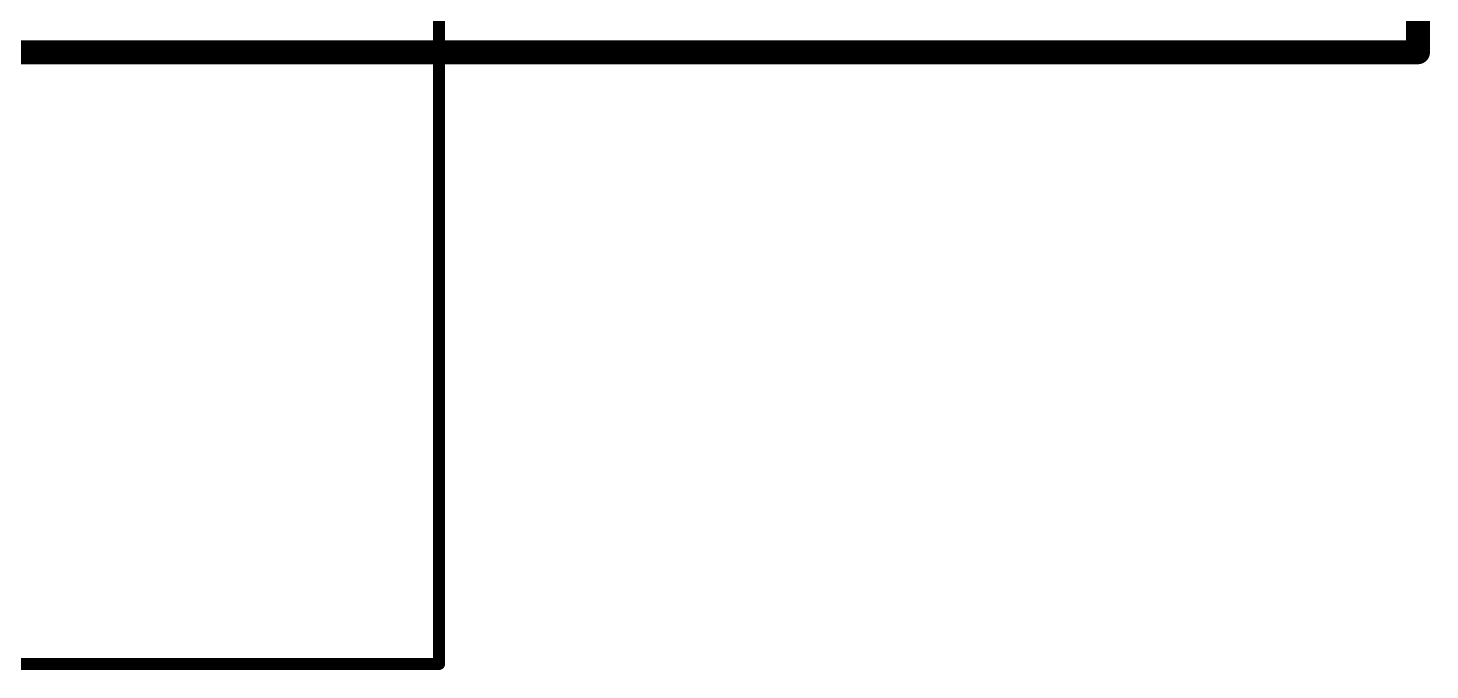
# Model space of a CAD drawing. Header units: inches. Extents: x 0 to 35.2, y -0.7 to 15.9.
# Drawn here: x 1.962 to 2.548, y -0.258 to 0.01 of the extents above; entities that cross this region are included whole.
import ezdxf

# ---------------------------------------------------------------- set-up
doc = ezdxf.new("R2010")
doc.units = ezdxf.units.IN
doc.header["$MEASUREMENT"] = 0
doc.layers.add('Mechanical 6', color=56, linetype='Continuous')
doc.layers.add('Top Overlay', color=2, linetype='Continuous')

# ---------------------------------------------------------------- blocks, each defined once
blk = doc.blocks.new('691322110006_115')
at = {"layer": 'Top Overlay'}
for points in [[(0.44488, -0.3189, 0.005, 0.005, 0), (0.44488, 0.05118, 0.005, 0.005, 0)], [(-0.44488, -0.3189, 0.005, 0.005, 0), (0.44488, -0.3189, 0.005, 0.005, 0)]]:
    blk.add_lwpolyline(points, format="xyseb", dxfattribs=at)
blk.add_lwpolyline([(0.44363, -0.3189, 0.0025, 0.0025, 1), (0.44613, -0.3189, 0.0025, 0.0025, 1)], format="xyseb", close=True, dxfattribs=at)
blk.add_lwpolyline([(0.44363, -0.3189, 0.0025, 0.0025, 1), (0.44613, -0.3189, 0.0025, 0.0025, 1)], format="xyseb", close=True, dxfattribs=at)

msp = doc.modelspace()

# ---------------------------------------------------------------- linework, layer by layer
at = {"layer": 'Mechanical 6'}
for points in [[(2.54331, 0, 0.01, 0.01, 0), (2.54331, 3.2874, 0.01, 0.01, 0)], [(0, 0, 0.01, 0.01, 0), (2.54331, 0, 0.01, 0.01, 0)]]:
    msp.add_lwpolyline(points, format="xyseb", dxfattribs=at)
msp.add_lwpolyline([(2.54081, 0, 0.005, 0.005, 1), (2.54581, 0, 0.005, 0.005, 1)], format="xyseb", close=True, dxfattribs=at)
msp.add_lwpolyline([(2.54081, 0, 0.005, 0.005, 1), (2.54581, 0, 0.005, 0.005, 1)], format="xyseb", close=True, dxfattribs=at)

# ---------------------------------------------------------------- block references
msp.add_blockref('691322110006_115', (1.68926, 0.06299))

doc.saveas('drawing.dxf')
